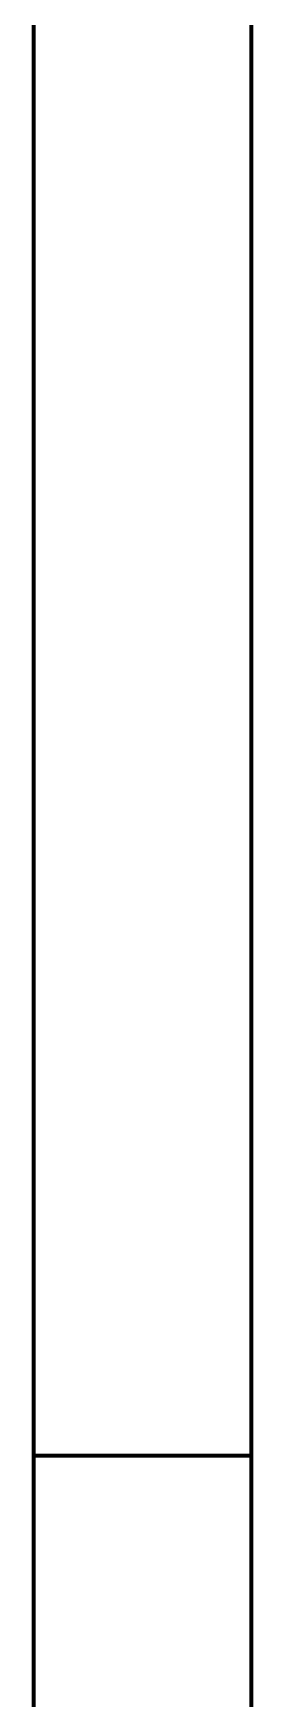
# Model space of a CAD drawing. Header units: millimetres. Extents: x 0 to 420, y 0 to 297.
# Drawn here: x 377 to 377.25, y 252.921 to 254.834 of the extents above; entities that cross this region are included whole.
import ezdxf

# ---------------------------------------------------------------- set-up
doc = ezdxf.new("R2010")
doc.units = ezdxf.units.MM
doc.linetypes.add('DASHED', pattern=[1.524, 1.27, -0.254])

msp = doc.modelspace()

# ---------------------------------------------------------------- linework, layer by layer
at = {"color": 1, "lineweight": 70}
for p, q in [((377, 256.5), (377, 253.2)), ((377.25, 253.2), (377.25, 256.5)), ((377, 253.2), (377, 253.144)), ((377.25, 253.2), (377, 253.2)), ((377.25, 253.144), (377.25, 253.2)), ((377, 253.144), (377, 253.0887)), ((377.25, 253.0887), (377.25, 253.144)), ((377, 253.0887), (377, 253.0349)), ((377.25, 253.0349), (377.25, 253.0887)), ((377, 253.0349), (377, 252.9831)), ((377.25, 252.9831), (377.25, 253.0349)), ((377, 252.9831), (377, 252.934)), ((377.25, 252.934), (377.25, 252.9831)), ((377, 252.934), (377, 252.8883)), ((377.25, 252.8883), (377.25, 252.934))]:
    msp.add_line(p, q, dxfattribs=at)
at = {"color": 5, "linetype": 'DASHED', "lineweight": 35}
for p, q in [((377, 252.8576), (377, 256.5)), ((377.25, 256.5), (377.25, 252.8576))]:
    msp.add_line(p, q, dxfattribs=at)

doc.saveas('drawing.dxf')
